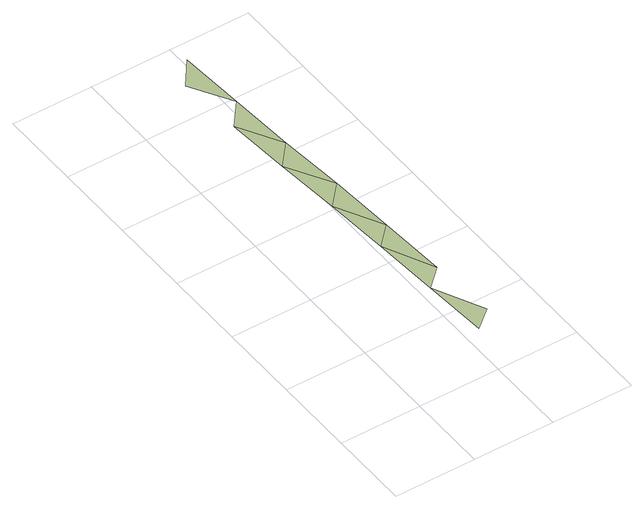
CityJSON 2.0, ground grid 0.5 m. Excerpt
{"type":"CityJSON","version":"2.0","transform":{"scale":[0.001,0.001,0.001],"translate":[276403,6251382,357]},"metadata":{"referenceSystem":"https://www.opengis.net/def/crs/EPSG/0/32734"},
"CityObjects":{
"terrain1":{"type":"TINRelief","geometry":[{"type":"CompositeSurface","lod":"1","boundaries":[[[0,1,2]],[[3,4,1]],[[4,3,5]],[[5,6,4]],[[6,5,7]],[[7,8,6]],[[8,7,9]],[[9,10,8]],[[10,9,11]],[[12,11,13]]]}]}
},
"vertices":[
[717,416,960],[567,716,960],[597,316,960],[687,826,960],[537,1126,960],[657,1246,960],[507,1526,960],[627,1656,960],[467,1926,960],[587,2066,960],[437,2326,960],[557,2476,960],[407,2726,960],[527,2886,960]
]}
